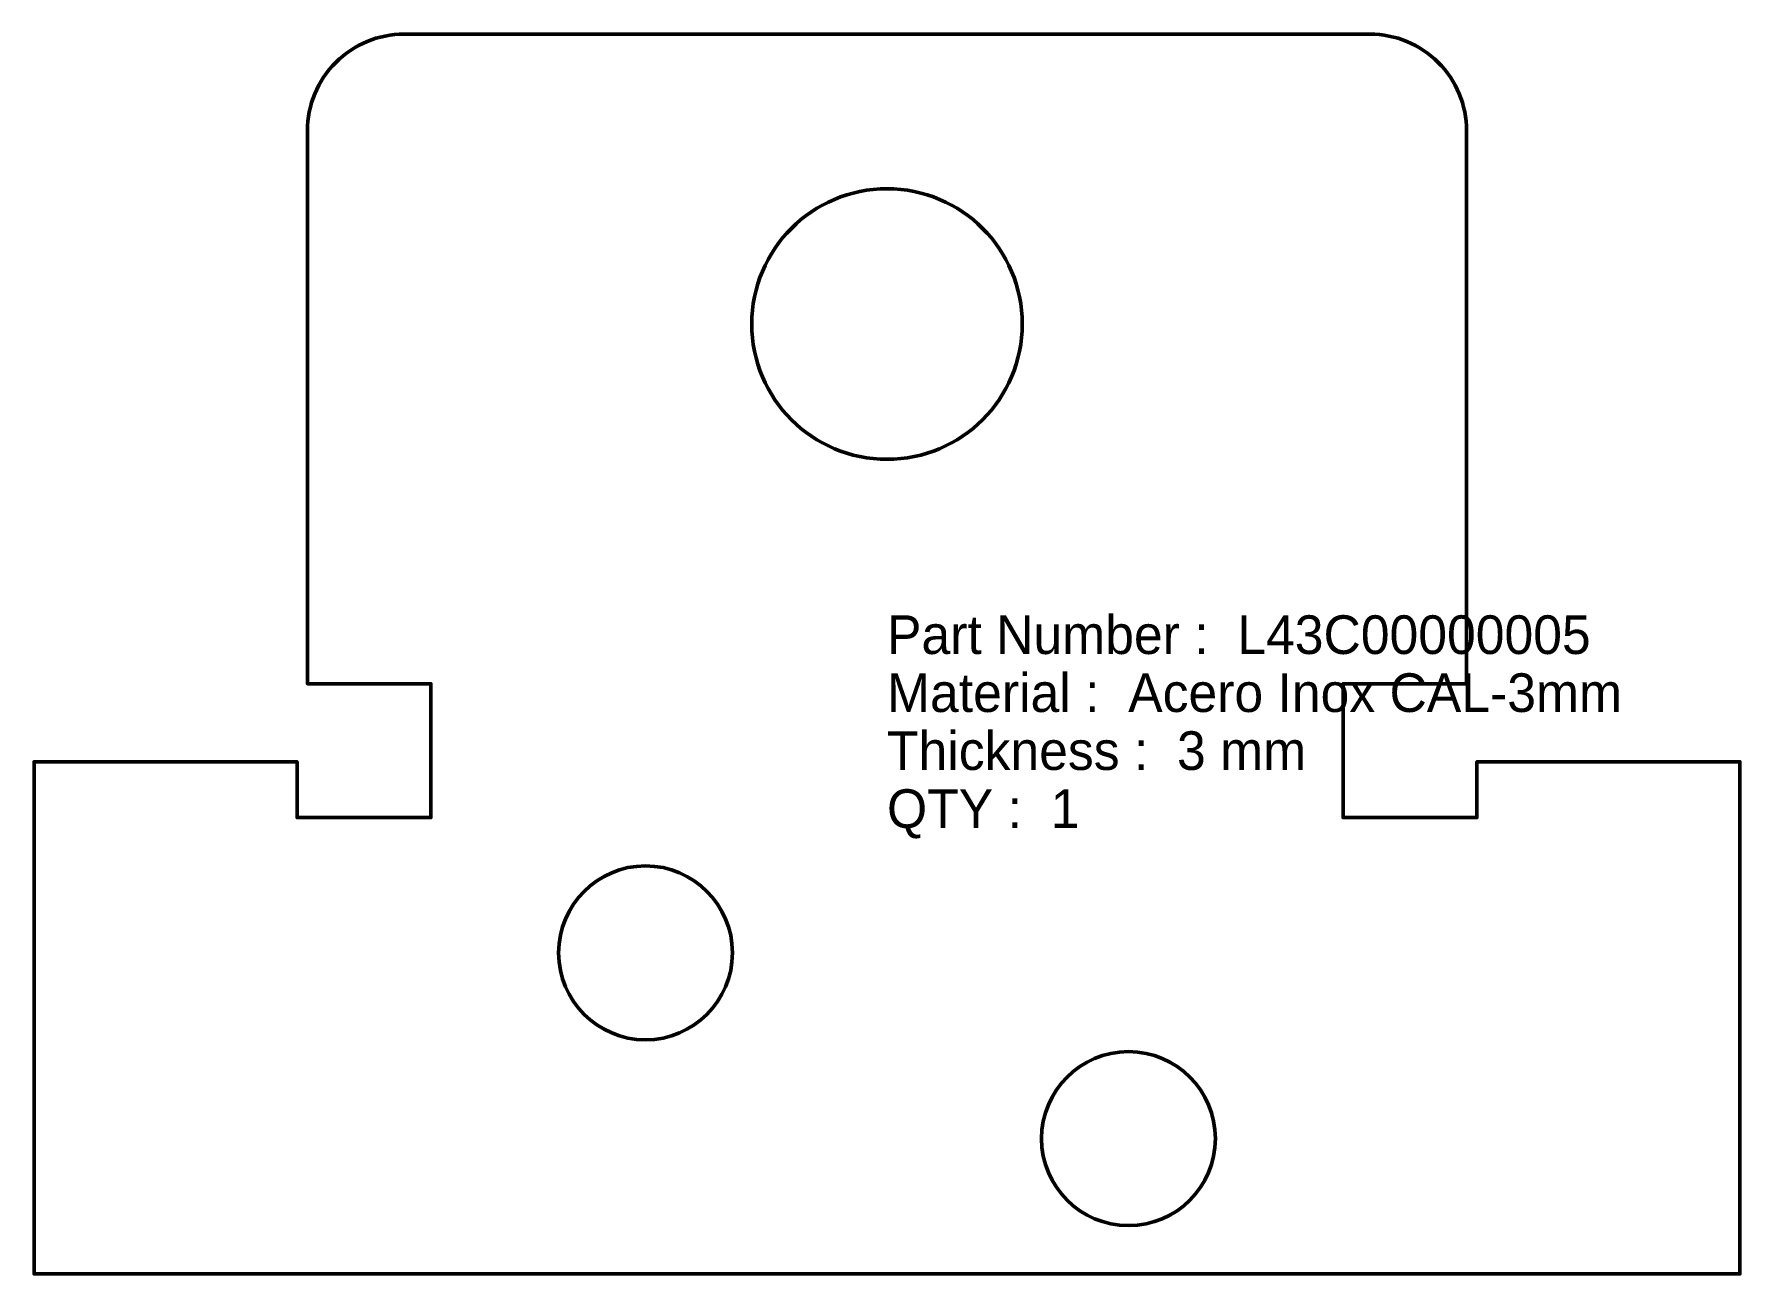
# Model space of a CAD drawing. Header units: millimetres. Extents: x 0 to 88.3, y 0 to 64.1.
import ezdxf

# ---------------------------------------------------------------- set-up
doc = ezdxf.new("R2010")
doc.units = ezdxf.units.MM
doc.layers.add('IV_INTERIOR_PROFILES', color=7, linetype='Continuous', lineweight=50)
doc.layers.add('IV_OUTER_PROFILE', color=7, linetype='Continuous', lineweight=50)

msp = doc.modelspace()

# ---------------------------------------------------------------- linework, layer by layer
at = {"layer": 'IV_INTERIOR_PROFILES'}
for centre, radius in [((44.147, 49.147), 7), ((31.647, 16.61), 4.5), ((56.647, 7), 4.5)]:
    msp.add_circle(centre, radius, dxfattribs=at)
at = {"layer": 'IV_OUTER_PROFILE', "flags": 128}
msp.add_lwpolyline([(14.147, 59.147, -0.414214), (19.147, 64.147), (69.147, 64.147, -0.414214), (74.147, 59.147), (74.147, 30.537), (67.757, 30.537), (67.757, 23.61), (74.684, 23.61), (74.684, 26.5), (88.294, 26.5), (88.294, 0), (0, 0), (0, 26.5), (13.61, 26.5), (13.61, 23.61), (20.537, 23.61), (20.537, 30.537), (14.147, 30.537), (14.147, 59.147)], format="xyb", close=True, dxfattribs=at)

# ---------------------------------------------------------------- texts
at = {"layer": 'IV_TEXT'}
for s, p in [('Part Number :  L43C00000005', (44.147, 32.074)), ('Material :  Acero Inox CAL-3mm', (44.147, 29.074)), ('Thickness :  3 mm', (44.147, 26.074)), ('QTY :  1', (44.147, 23.074))]:
    msp.add_text(s, height=2, dxfattribs=at).set_placement(p)

doc.saveas('drawing.dxf')
